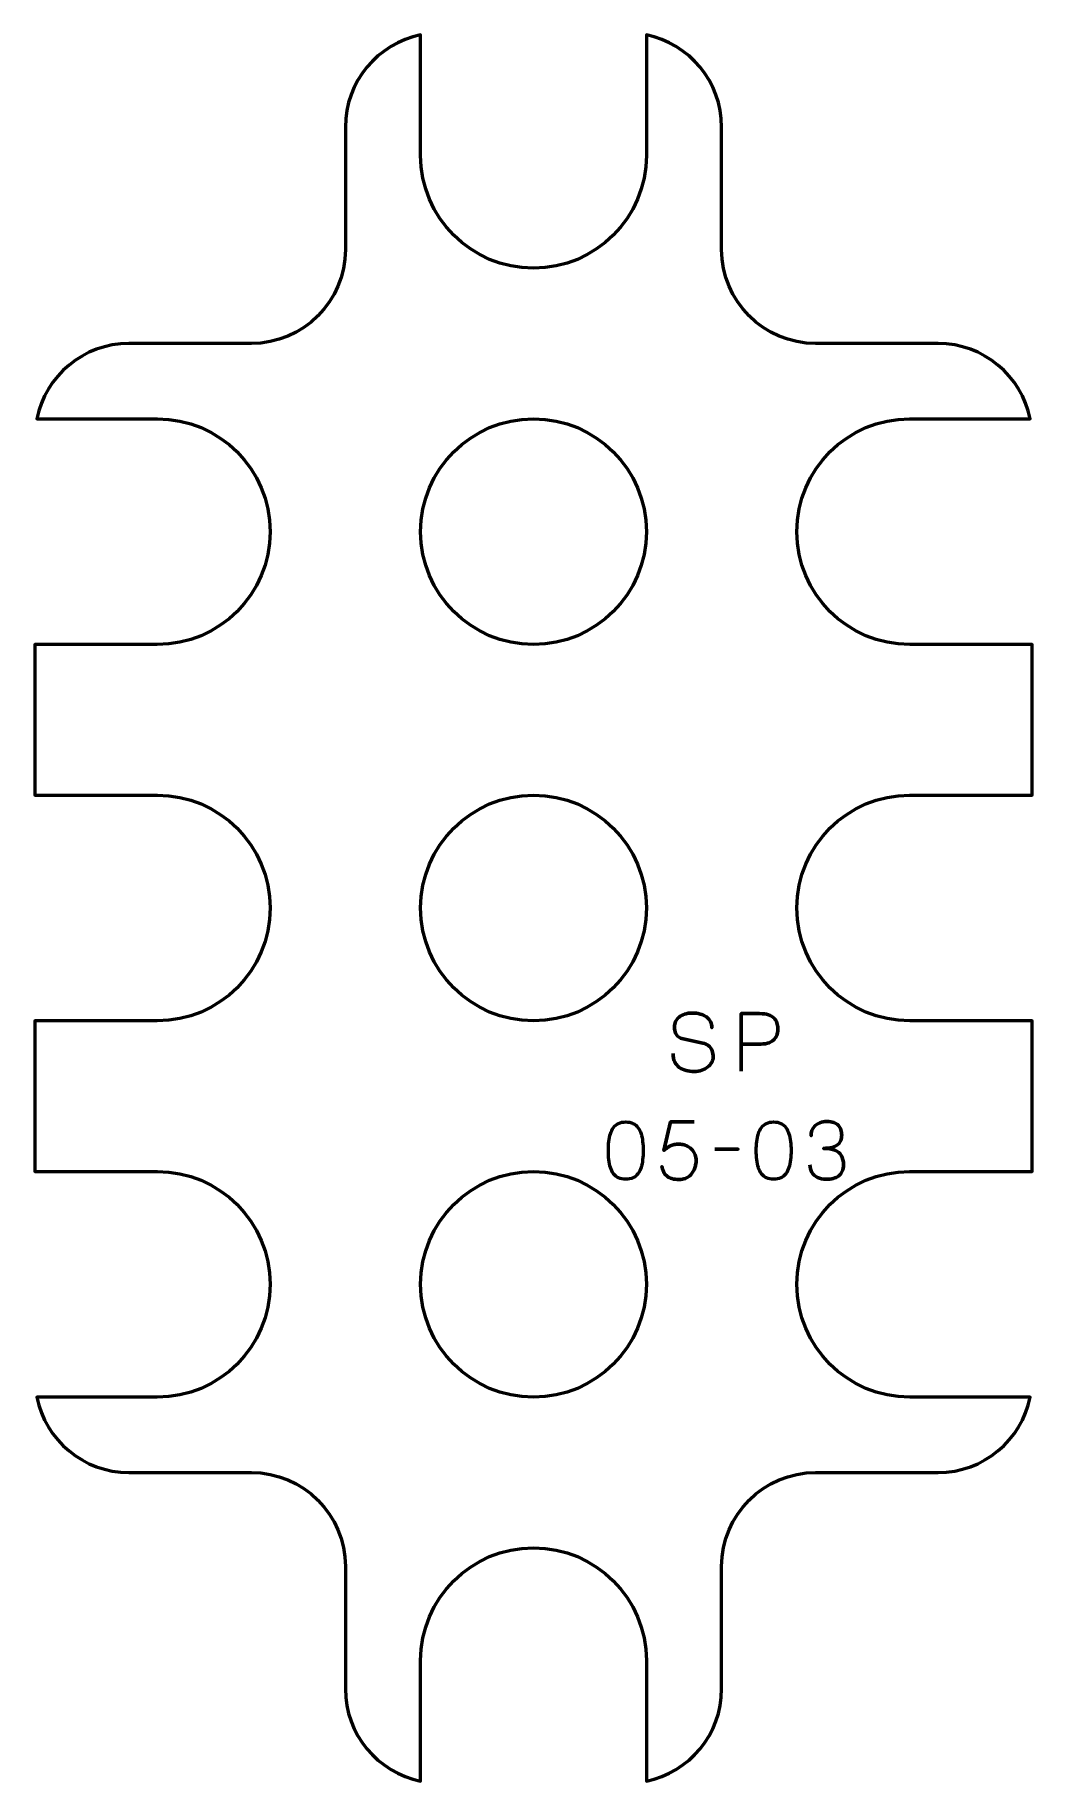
# Model space of a CAD drawing. Header units: centimetres. Extents: x -13.15 to -7.85, y -19.49 to -10.21.
import ezdxf

# ---------------------------------------------------------------- set-up
doc = ezdxf.new("R2010")
doc.units = ezdxf.units.CM
doc.header["$MEASUREMENT"] = 0
doc.layers.add('Layer 1', color=7, linetype='Continuous')

msp = doc.modelspace()

# ---------------------------------------------------------------- linework, layer by layer
at = {"layer": 'Layer 1', "color": 250, "lineweight": 53}
for centre in [(-10.49996, -12.84998), (-10.49996, -14.84998), (-10.49996, -16.84998)]:
    msp.add_ellipse(centre, major_axis=(0, 0.6), ratio=1, dxfattribs=at)
msp.add_open_spline([(-10.49996, -18.24998), (-10.83128, -18.24998), (-11.09996, -18.51866), (-11.09996, -18.84998), (-11.09996, -18.84998), (-11.09996, -18.84998), (-11.09996, -19.48999), (-11.09996, -19.48999), (-11.09996, -19.48999), (-11.32816, -19.44366), (-11.5, -19.24186), (-11.5, -19), (-11.5, -19), (-11.5, -19), (-11.5, -18.35), (-11.5, -18.35), (-11.5, -18.35), (-11.5, -18.07391), (-11.72391, -17.85), (-12, -17.85), (-12, -17.85), (-12, -17.85), (-12.65, -17.85), (-12.65, -17.85), (-12.65, -17.85), (-12.89185, -17.85), (-13.09365, -17.67818), (-13.13999, -17.44998), (-13.13999, -17.44998), (-13.13999, -17.44998), (-12.49996, -17.44997), (-12.49996, -17.44997), (-12.49996, -17.44997), (-12.16864, -17.44998), (-11.89996, -17.1813), (-11.89996, -16.84998), (-11.89996, -16.84998), (-11.89996, -16.51866), (-12.16864, -16.24998), (-12.49996, -16.24998), (-12.49996, -16.24998), (-12.49996, -16.24998), (-13.15, -16.24998), (-13.15, -16.24998), (-13.15, -16.24998), (-13.15, -16.24998), (-13.15, -15.44998), (-13.15, -15.44998), (-13.15, -15.44998), (-13.15, -15.44998), (-12.49996, -15.44997), (-12.49996, -15.44997), (-12.49996, -15.44997), (-12.16864, -15.44998), (-11.89996, -15.1813), (-11.89996, -14.84998), (-11.89996, -14.84998), (-11.89996, -14.51866), (-12.16864, -14.24998), (-12.49996, -14.24998), (-12.49996, -14.24998), (-12.49996, -14.24998), (-13.15, -14.24998), (-13.15, -14.24998), (-13.15, -14.24998), (-13.15, -14.24998), (-13.15, -13.44998), (-13.15, -13.44998), (-13.15, -13.44998), (-13.15, -13.44998), (-12.49996, -13.44997), (-12.49996, -13.44997), (-12.49996, -13.44997), (-12.16864, -13.44998), (-11.89996, -13.1813), (-11.89996, -12.84998), (-11.89996, -12.84998), (-11.89996, -12.51866), (-12.16864, -12.24998), (-12.49996, -12.24998), (-12.49996, -12.24998), (-12.49996, -12.24998), (-13.13998, -12.24998), (-13.13998, -12.24998), (-13.13998, -12.24998), (-13.09363, -12.02181), (-12.89184, -11.85), (-12.65, -11.85), (-12.65, -11.85), (-12.65, -11.85), (-12, -11.85), (-12, -11.85), (-12, -11.85), (-11.72391, -11.85), (-11.5, -11.62609), (-11.5, -11.35), (-11.5, -11.35), (-11.5, -11.35), (-11.5, -10.7), (-11.5, -10.7), (-11.5, -10.7), (-11.5, -10.45814), (-11.32816, -10.25634), (-11.09996, -10.21001), (-11.09996, -10.21001), (-11.09996, -10.21001), (-11.09996, -10.84998), (-11.09996, -10.84998), (-11.09996, -10.84998), (-11.09996, -11.1813), (-10.83128, -11.44998), (-10.49996, -11.44998), (-10.49996, -11.44998), (-10.16864, -11.44998), (-9.89996, -11.1813), (-9.89996, -10.84998), (-9.89996, -10.84998), (-9.89996, -10.84998), (-9.89997, -10.21002), (-9.89997, -10.21002), (-9.89997, -10.21002), (-9.6718, -10.25638), (-9.5, -10.45817), (-9.5, -10.7), (-9.5, -10.7), (-9.5, -10.7), (-9.5, -11.35), (-9.5, -11.35), (-9.5, -11.35), (-9.5, -11.62609), (-9.27609, -11.85), (-9, -11.85), (-9, -11.85), (-9, -11.85), (-8.35, -11.85), (-8.35, -11.85), (-8.35, -11.85), (-8.10816, -11.85), (-7.90637, -12.02181), (-7.86002, -12.24998), (-7.86002, -12.24998), (-7.86002, -12.24998), (-8.49996, -12.24998), (-8.49996, -12.24998), (-8.49996, -12.24998), (-8.83128, -12.24998), (-9.09996, -12.51866), (-9.09996, -12.84998), (-9.09996, -12.84998), (-9.09996, -13.1813), (-8.83128, -13.44998), (-8.49996, -13.44998), (-8.49996, -13.44998), (-8.49996, -13.44998), (-7.85, -13.44997), (-7.85, -13.44997), (-7.85, -13.44997), (-7.85, -13.44997), (-7.85, -14.24998), (-7.85, -14.24998), (-7.85, -14.24998), (-7.85, -14.24998), (-8.49996, -14.24998), (-8.49996, -14.24998), (-8.49996, -14.24998), (-8.83128, -14.24998), (-9.09996, -14.51866), (-9.09996, -14.84998), (-9.09996, -14.84998), (-9.09996, -15.1813), (-8.83128, -15.44998), (-8.49996, -15.44998), (-8.49996, -15.44998), (-8.49996, -15.44998), (-7.85, -15.44997), (-7.85, -15.44997), (-7.85, -15.44997), (-7.85, -15.44997), (-7.85, -16.24998), (-7.85, -16.24998), (-7.85, -16.24998), (-7.85, -16.24998), (-8.49996, -16.24998), (-8.49996, -16.24998), (-8.49996, -16.24998), (-8.83128, -16.24998), (-9.09996, -16.51866), (-9.09996, -16.84998), (-9.09996, -16.84998), (-9.09996, -17.1813), (-8.83128, -17.44998), (-8.49996, -17.44998), (-8.49996, -17.44998), (-8.49996, -17.44998), (-7.86001, -17.44997), (-7.86001, -17.44997), (-7.86001, -17.44997), (-7.90635, -17.67817), (-8.10815, -17.85), (-8.35, -17.85), (-8.35, -17.85), (-8.35, -17.85), (-9, -17.85), (-9, -17.85), (-9, -17.85), (-9.27609, -17.85), (-9.5, -18.07391), (-9.5, -18.35), (-9.5, -18.35), (-9.5, -18.35), (-9.5, -19), (-9.5, -19), (-9.5, -19), (-9.5, -19.24183), (-9.67179, -19.44363), (-9.89996, -19.48998), (-9.89996, -19.48998), (-9.89996, -19.48998), (-9.89997, -18.84998), (-9.89997, -18.84998), (-9.89997, -18.84998), (-9.89996, -18.51866), (-10.16864, -18.24998), (-10.49996, -18.24998)], degree=3, knots=[0, 0, 0, 0, 0.0178571, 0.0178571, 0.0178571, 0.0178571, 0.0357143, 0.0357143, 0.0357143, 0.0357143, 0.0535714, 0.0535714, 0.0535714, 0.0535714, 0.0714286, 0.0714286, 0.0714286, 0.0714286, 0.0892857, 0.0892857, 0.0892857, 0.0892857, 0.1071429, 0.1071429, 0.1071429, 0.1071429, 0.125, 0.125, 0.125, 0.125, 0.1428571, 0.1428571, 0.1428571, 0.1428571, 0.1607143, 0.1607143, 0.1607143, 0.1607143, 0.1785714, 0.1785714, 0.1785714, 0.1785714, 0.1964286, 0.1964286, 0.1964286, 0.1964286, 0.2142857, 0.2142857, 0.2142857, 0.2142857, 0.2321429, 0.2321429, 0.2321429, 0.2321429, 0.25, 0.25, 0.25, 0.25, 0.2678571, 0.2678571, 0.2678571, 0.2678571, 0.2857143, 0.2857143, 0.2857143, 0.2857143, 0.3035714, 0.3035714, 0.3035714, 0.3035714, 0.3214286, 0.3214286, 0.3214286, 0.3214286, 0.3392857, 0.3392857, 0.3392857, 0.3392857, 0.3571429, 0.3571429, 0.3571429, 0.3571429, 0.375, 0.375, 0.375, 0.375, 0.3928571, 0.3928571, 0.3928571, 0.3928571, 0.4107143, 0.4107143, 0.4107143, 0.4107143, 0.4285714, 0.4285714, 0.4285714, 0.4285714, 0.4464286, 0.4464286, 0.4464286, 0.4464286, 0.4642857, 0.4642857, 0.4642857, 0.4642857, 0.4821429, 0.4821429, 0.4821429, 0.4821429, 0.5, 0.5, 0.5, 0.5, 0.5178571, 0.5178571, 0.5178571, 0.5178571, 0.5357143, 0.5357143, 0.5357143, 0.5357143, 0.5535714, 0.5535714, 0.5535714, 0.5535714, 0.5714286, 0.5714286, 0.5714286, 0.5714286, 0.5892857, 0.5892857, 0.5892857, 0.5892857, 0.6071429, 0.6071429, 0.6071429, 0.6071429, 0.625, 0.625, 0.625, 0.625, 0.6428571, 0.6428571, 0.6428571, 0.6428571, 0.6607143, 0.6607143, 0.6607143, 0.6607143, 0.6785714, 0.6785714, 0.6785714, 0.6785714, 0.6964286, 0.6964286, 0.6964286, 0.6964286, 0.7142857, 0.7142857, 0.7142857, 0.7142857, 0.7321429, 0.7321429, 0.7321429, 0.7321429, 0.75, 0.75, 0.75, 0.75, 0.7678571, 0.7678571, 0.7678571, 0.7678571, 0.7857143, 0.7857143, 0.7857143, 0.7857143, 0.8035714, 0.8035714, 0.8035714, 0.8035714, 0.8214286, 0.8214286, 0.8214286, 0.8214286, 0.8392857, 0.8392857, 0.8392857, 0.8392857, 0.8571429, 0.8571429, 0.8571429, 0.8571429, 0.875, 0.875, 0.875, 0.875, 0.8928571, 0.8928571, 0.8928571, 0.8928571, 0.9107143, 0.9107143, 0.9107143, 0.9107143, 0.9285714, 0.9285714, 0.9285714, 0.9285714, 0.9464286, 0.9464286, 0.9464286, 0.9464286, 0.9642857, 0.9642857, 0.9642857, 0.9642857, 0.9821429, 0.9821429, 0.9821429, 0.9821429, 1, 1, 1, 1], dxfattribs=at)
at = {"layer": 'Layer 1', "color": 30, "lineweight": 53}
for points, knots in [([(-9.7584, -15.62409), (-9.75826, -15.64096), (-9.7553, -15.65542), (-9.74937, -15.66749), (-9.74937, -15.66749), (-9.74351, -15.67948), (-9.73533, -15.68929), (-9.72503, -15.69691), (-9.72503, -15.69691), (-9.71466, -15.70446), (-9.70273, -15.71003), (-9.68926, -15.71363), (-9.68926, -15.71363), (-9.67585, -15.71716), (-9.66146, -15.71892), (-9.64622, -15.71892), (-9.64622, -15.71892), (-9.63084, -15.71885), (-9.61701, -15.71659), (-9.60466, -15.71229), (-9.60466, -15.71229), (-9.59238, -15.70798), (-9.58187, -15.7022), (-9.57305, -15.69493), (-9.57305, -15.69493), (-9.5643, -15.68766), (-9.55753, -15.67955), (-9.55273, -15.67052), (-9.55273, -15.67052), (-9.54793, -15.66149), (-9.54539, -15.65225), (-9.54504, -15.64272), (-9.54504, -15.64272), (-9.54462, -15.63023), (-9.54645, -15.6188), (-9.55047, -15.6085), (-9.55047, -15.6085), (-9.5545, -15.5982), (-9.56071, -15.58959), (-9.5691, -15.58254), (-9.5691, -15.58254), (-9.57743, -15.57548), (-9.58794, -15.57054), (-9.6005, -15.56779), (-9.6005, -15.56779), (-9.6005, -15.56779), (-9.70421, -15.54535), (-9.70421, -15.54535), (-9.70421, -15.54535), (-9.71395, -15.54331), (-9.72235, -15.53985), (-9.72926, -15.53505), (-9.72926, -15.53505), (-9.73618, -15.53019), (-9.74154, -15.52348), (-9.74521, -15.51487), (-9.74521, -15.51487), (-9.74888, -15.50634), (-9.75078, -15.49547), (-9.75078, -15.48228), (-9.75078, -15.48228), (-9.75078, -15.47226), (-9.74873, -15.46281), (-9.74457, -15.45392), (-9.74457, -15.45392), (-9.74048, -15.44503), (-9.73441, -15.43719), (-9.72644, -15.43028), (-9.72644, -15.43028), (-9.71847, -15.42344), (-9.70859, -15.41807), (-9.69688, -15.41419), (-9.69688, -15.41419), (-9.68509, -15.41024), (-9.67162, -15.40827), (-9.65638, -15.4082), (-9.65638, -15.4082), (-9.64107, -15.4082), (-9.62703, -15.40996), (-9.61419, -15.41349), (-9.61419, -15.41349), (-9.60142, -15.41702), (-9.59034, -15.4221), (-9.58103, -15.42887), (-9.58103, -15.42887), (-9.57171, -15.43564), (-9.56452, -15.44397), (-9.55958, -15.4537), (-9.55958, -15.4537), (-9.55464, -15.46351), (-9.55231, -15.47473), (-9.55266, -15.48736), (-9.55266, -15.48736), (-9.55231, -15.47473), (-9.55464, -15.46351), (-9.55958, -15.4537), (-9.55958, -15.4537), (-9.56452, -15.44397), (-9.57171, -15.43564), (-9.58103, -15.42887), (-9.58103, -15.42887), (-9.59034, -15.4221), (-9.60142, -15.41702), (-9.61419, -15.41349), (-9.61419, -15.41349), (-9.62703, -15.40996), (-9.64107, -15.4082), (-9.65638, -15.4082), (-9.65638, -15.4082), (-9.67162, -15.40827), (-9.68509, -15.41024), (-9.69688, -15.41419), (-9.69688, -15.41419), (-9.70859, -15.41807), (-9.71847, -15.42344), (-9.72644, -15.43028), (-9.72644, -15.43028), (-9.73441, -15.43719), (-9.74048, -15.44503), (-9.74457, -15.45392), (-9.74457, -15.45392), (-9.74873, -15.46281), (-9.75078, -15.47226), (-9.75078, -15.48228), (-9.75078, -15.48228), (-9.75078, -15.49547), (-9.74895, -15.50634), (-9.74542, -15.5148), (-9.74542, -15.5148), (-9.74182, -15.52334), (-9.73653, -15.52997), (-9.72961, -15.53484), (-9.72961, -15.53484), (-9.7227, -15.53964), (-9.71423, -15.54317), (-9.70421, -15.54535), (-9.70421, -15.54535), (-9.70421, -15.54535), (-9.6005, -15.56779), (-9.6005, -15.56779), (-9.6005, -15.56779), (-9.58766, -15.57054), (-9.57707, -15.57548), (-9.56875, -15.58254), (-9.56875, -15.58254), (-9.56035, -15.58959), (-9.55421, -15.5982), (-9.55026, -15.6085), (-9.55026, -15.6085), (-9.54638, -15.6188), (-9.54462, -15.63023), (-9.54504, -15.64272), (-9.54504, -15.64272), (-9.54539, -15.65225), (-9.54793, -15.66149), (-9.55273, -15.67052), (-9.55273, -15.67052), (-9.55753, -15.67955), (-9.5643, -15.68766), (-9.57305, -15.69493), (-9.57305, -15.69493), (-9.58187, -15.7022), (-9.59238, -15.70798), (-9.60466, -15.71229), (-9.60466, -15.71229), (-9.61701, -15.71659), (-9.63084, -15.71885), (-9.64622, -15.71892), (-9.64622, -15.71892), (-9.66146, -15.71892), (-9.67585, -15.71716), (-9.68926, -15.71363), (-9.68926, -15.71363), (-9.70273, -15.71003), (-9.71466, -15.70446), (-9.72503, -15.69691), (-9.72503, -15.69691), (-9.73533, -15.68929), (-9.74351, -15.67948), (-9.74937, -15.66749), (-9.74937, -15.66749), (-9.7553, -15.65542), (-9.75826, -15.64096), (-9.7584, -15.62409)], [0, 0, 0, 0, 0.0217391, 0.0217391, 0.0217391, 0.0217391, 0.0434783, 0.0434783, 0.0434783, 0.0434783, 0.0652174, 0.0652174, 0.0652174, 0.0652174, 0.0869565, 0.0869565, 0.0869565, 0.0869565, 0.1086957, 0.1086957, 0.1086957, 0.1086957, 0.1304348, 0.1304348, 0.1304348, 0.1304348, 0.1521739, 0.1521739, 0.1521739, 0.1521739, 0.173913, 0.173913, 0.173913, 0.173913, 0.1956522, 0.1956522, 0.1956522, 0.1956522, 0.2173913, 0.2173913, 0.2173913, 0.2173913, 0.2391304, 0.2391304, 0.2391304, 0.2391304, 0.2608696, 0.2608696, 0.2608696, 0.2608696, 0.2826087, 0.2826087, 0.2826087, 0.2826087, 0.3043478, 0.3043478, 0.3043478, 0.3043478, 0.326087, 0.326087, 0.326087, 0.326087, 0.3478261, 0.3478261, 0.3478261, 0.3478261, 0.3695652, 0.3695652, 0.3695652, 0.3695652, 0.3913043, 0.3913043, 0.3913043, 0.3913043, 0.4130435, 0.4130435, 0.4130435, 0.4130435, 0.4347826, 0.4347826, 0.4347826, 0.4347826, 0.4565217, 0.4565217, 0.4565217, 0.4565217, 0.4782609, 0.4782609, 0.4782609, 0.4782609, 0.5, 0.5, 0.5, 0.5, 0.5217391, 0.5217391, 0.5217391, 0.5217391, 0.5434783, 0.5434783, 0.5434783, 0.5434783, 0.5652174, 0.5652174, 0.5652174, 0.5652174, 0.5869565, 0.5869565, 0.5869565, 0.5869565, 0.6086957, 0.6086957, 0.6086957, 0.6086957, 0.6304348, 0.6304348, 0.6304348, 0.6304348, 0.6521739, 0.6521739, 0.6521739, 0.6521739, 0.673913, 0.673913, 0.673913, 0.673913, 0.6956522, 0.6956522, 0.6956522, 0.6956522, 0.7173913, 0.7173913, 0.7173913, 0.7173913, 0.7391304, 0.7391304, 0.7391304, 0.7391304, 0.7608696, 0.7608696, 0.7608696, 0.7608696, 0.7826087, 0.7826087, 0.7826087, 0.7826087, 0.8043478, 0.8043478, 0.8043478, 0.8043478, 0.826087, 0.826087, 0.826087, 0.826087, 0.8478261, 0.8478261, 0.8478261, 0.8478261, 0.8695652, 0.8695652, 0.8695652, 0.8695652, 0.8913043, 0.8913043, 0.8913043, 0.8913043, 0.9130435, 0.9130435, 0.9130435, 0.9130435, 0.9347826, 0.9347826, 0.9347826, 0.9347826, 0.9565217, 0.9565217, 0.9565217, 0.9565217, 0.9782609, 0.9782609, 0.9782609, 0.9782609, 1, 1, 1, 1]), ([(-9.39645, -15.71638), (-9.39645, -15.71638), (-9.39645, -15.41116), (-9.39645, -15.41116), (-9.39645, -15.41116), (-9.39645, -15.41116), (-9.29908, -15.41116), (-9.29908, -15.41116), (-9.29908, -15.41116), (-9.27961, -15.41123), (-9.2636, -15.41342), (-9.25097, -15.41765), (-9.25097, -15.41765), (-9.23841, -15.42181), (-9.22853, -15.4276), (-9.2214, -15.43494), (-9.2214, -15.43494), (-9.21428, -15.4422), (-9.2092, -15.45053), (-9.20609, -15.45991), (-9.20609, -15.45991), (-9.20306, -15.4693), (-9.2013, -15.4791), (-9.20087, -15.48948), (-9.20087, -15.48948), (-9.20038, -15.49985), (-9.20158, -15.51001), (-9.2044, -15.51988), (-9.2044, -15.51988), (-9.20729, -15.52976), (-9.21216, -15.53872), (-9.21915, -15.54677), (-9.21915, -15.54677), (-9.22606, -15.55481), (-9.23544, -15.56123), (-9.24723, -15.56596), (-9.24723, -15.56596), (-9.25901, -15.57075), (-9.27361, -15.57315), (-9.29104, -15.57329), (-9.29104, -15.57329), (-9.29104, -15.57329), (-9.39645, -15.57329), (-9.39645, -15.57329), (-9.39645, -15.57329), (-9.39645, -15.57329), (-9.29104, -15.57329), (-9.29104, -15.57329), (-9.29104, -15.57329), (-9.27397, -15.57315), (-9.2595, -15.57075), (-9.24779, -15.56596), (-9.24779, -15.56596), (-9.23601, -15.56123), (-9.22662, -15.55481), (-9.21957, -15.54677), (-9.21957, -15.54677), (-9.21258, -15.53872), (-9.20757, -15.52976), (-9.20461, -15.51988), (-9.20461, -15.51988), (-9.20165, -15.51001), (-9.20038, -15.49985), (-9.20087, -15.48948), (-9.20087, -15.48948), (-9.2013, -15.4791), (-9.20306, -15.4693), (-9.20623, -15.45991), (-9.20623, -15.45991), (-9.20934, -15.45053), (-9.21456, -15.4422), (-9.22169, -15.43494), (-9.22169, -15.43494), (-9.22888, -15.4276), (-9.23876, -15.42181), (-9.25132, -15.41765), (-9.25132, -15.41765), (-9.26395, -15.41342), (-9.27982, -15.41123), (-9.29908, -15.41116), (-9.29908, -15.41116), (-9.29908, -15.41116), (-9.39645, -15.41116), (-9.39645, -15.41116), (-9.39645, -15.41116), (-9.39645, -15.41116), (-9.39645, -15.71638), (-9.39645, -15.71638)], [0, 0, 0, 0, 0.0454545, 0.0454545, 0.0454545, 0.0454545, 0.0909091, 0.0909091, 0.0909091, 0.0909091, 0.1363636, 0.1363636, 0.1363636, 0.1363636, 0.1818182, 0.1818182, 0.1818182, 0.1818182, 0.2272727, 0.2272727, 0.2272727, 0.2272727, 0.2727273, 0.2727273, 0.2727273, 0.2727273, 0.3181818, 0.3181818, 0.3181818, 0.3181818, 0.3636364, 0.3636364, 0.3636364, 0.3636364, 0.4090909, 0.4090909, 0.4090909, 0.4090909, 0.4545455, 0.4545455, 0.4545455, 0.4545455, 0.5, 0.5, 0.5, 0.5, 0.5454545, 0.5454545, 0.5454545, 0.5454545, 0.5909091, 0.5909091, 0.5909091, 0.5909091, 0.6363636, 0.6363636, 0.6363636, 0.6363636, 0.6818182, 0.6818182, 0.6818182, 0.6818182, 0.7272727, 0.7272727, 0.7272727, 0.7272727, 0.7727273, 0.7727273, 0.7727273, 0.7727273, 0.8181818, 0.8181818, 0.8181818, 0.8181818, 0.8636364, 0.8636364, 0.8636364, 0.8636364, 0.9090909, 0.9090909, 0.9090909, 0.9090909, 0.9545455, 0.9545455, 0.9545455, 0.9545455, 1, 1, 1, 1]), ([(-10.00964, -16.29169), (-9.99483, -16.29162), (-9.98206, -16.28901), (-9.9714, -16.28393), (-9.9714, -16.28393), (-9.96082, -16.27885), (-9.952, -16.27158), (-9.94495, -16.26234), (-9.94495, -16.26234), (-9.93796, -16.25303), (-9.93246, -16.24202), (-9.92837, -16.22932), (-9.92837, -16.22932), (-9.92434, -16.21662), (-9.92145, -16.20272), (-9.91983, -16.18748), (-9.91983, -16.18748), (-9.91813, -16.17224), (-9.91729, -16.15622), (-9.91736, -16.13929), (-9.91736, -16.13929), (-9.91729, -16.12243), (-9.91813, -16.10641), (-9.91983, -16.09124), (-9.91983, -16.09124), (-9.92145, -16.07607), (-9.92434, -16.0621), (-9.92837, -16.0494), (-9.92837, -16.0494), (-9.93246, -16.03677), (-9.93796, -16.02577), (-9.94495, -16.01638), (-9.94495, -16.01638), (-9.952, -16.00707), (-9.96082, -15.9998), (-9.9714, -15.99472), (-9.9714, -15.99472), (-9.98206, -15.98957), (-9.99483, -15.98696), (-10.00964, -15.98689), (-10.00964, -15.98689), (-10.02446, -15.98696), (-10.03723, -15.98957), (-10.04789, -15.99472), (-10.04789, -15.99472), (-10.05847, -15.9998), (-10.06729, -16.00707), (-10.07434, -16.01638), (-10.07434, -16.01638), (-10.08133, -16.02577), (-10.08683, -16.03677), (-10.09092, -16.0494), (-10.09092, -16.0494), (-10.09495, -16.0621), (-10.09784, -16.07607), (-10.09946, -16.09124), (-10.09946, -16.09124), (-10.10115, -16.10641), (-10.102, -16.12243), (-10.10193, -16.13929), (-10.10193, -16.13929), (-10.102, -16.15622), (-10.10115, -16.17224), (-10.09946, -16.18748), (-10.09946, -16.18748), (-10.09784, -16.20272), (-10.09495, -16.21662), (-10.09092, -16.22932), (-10.09092, -16.22932), (-10.08683, -16.24202), (-10.08133, -16.25303), (-10.07434, -16.26234), (-10.07434, -16.26234), (-10.06729, -16.27158), (-10.05847, -16.27885), (-10.04789, -16.28393), (-10.04789, -16.28393), (-10.03723, -16.28901), (-10.02446, -16.29162), (-10.00964, -16.29169)], [0, 0, 0, 0, 0.05, 0.05, 0.05, 0.05, 0.1, 0.1, 0.1, 0.1, 0.15, 0.15, 0.15, 0.15, 0.2, 0.2, 0.2, 0.2, 0.25, 0.25, 0.25, 0.25, 0.3, 0.3, 0.3, 0.3, 0.35, 0.35, 0.35, 0.35, 0.4, 0.4, 0.4, 0.4, 0.45, 0.45, 0.45, 0.45, 0.5, 0.5, 0.5, 0.5, 0.55, 0.55, 0.55, 0.55, 0.6, 0.6, 0.6, 0.6, 0.65, 0.65, 0.65, 0.65, 0.7, 0.7, 0.7, 0.7, 0.75, 0.75, 0.75, 0.75, 0.8, 0.8, 0.8, 0.8, 0.85, 0.85, 0.85, 0.85, 0.9, 0.9, 0.9, 0.9, 0.95, 0.95, 0.95, 0.95, 1, 1, 1, 1]), ([(-10.00964, -16.29169), (-9.99483, -16.29162), (-9.98206, -16.28901), (-9.9714, -16.28393), (-9.9714, -16.28393), (-9.96082, -16.27885), (-9.952, -16.27158), (-9.94495, -16.26234), (-9.94495, -16.26234), (-9.93796, -16.25303), (-9.93246, -16.24202), (-9.92837, -16.22932), (-9.92837, -16.22932), (-9.92434, -16.21662), (-9.92145, -16.20272), (-9.91983, -16.18748), (-9.91983, -16.18748), (-9.91813, -16.17224), (-9.91729, -16.15622), (-9.91736, -16.13929), (-9.91736, -16.13929), (-9.91729, -16.12243), (-9.91813, -16.10641), (-9.91983, -16.09124), (-9.91983, -16.09124), (-9.92145, -16.07607), (-9.92434, -16.0621), (-9.92837, -16.0494), (-9.92837, -16.0494), (-9.93246, -16.03677), (-9.93796, -16.02577), (-9.94495, -16.01638), (-9.94495, -16.01638), (-9.952, -16.00707), (-9.96082, -15.9998), (-9.9714, -15.99472), (-9.9714, -15.99472), (-9.98206, -15.98957), (-9.99483, -15.98696), (-10.00964, -15.98689), (-10.00964, -15.98689), (-10.02446, -15.98696), (-10.03723, -15.98957), (-10.04789, -15.99472), (-10.04789, -15.99472), (-10.05847, -15.9998), (-10.06729, -16.00707), (-10.07434, -16.01638), (-10.07434, -16.01638), (-10.08133, -16.02577), (-10.08683, -16.03677), (-10.09092, -16.0494), (-10.09092, -16.0494), (-10.09495, -16.0621), (-10.09784, -16.07607), (-10.09946, -16.09124), (-10.09946, -16.09124), (-10.10115, -16.10641), (-10.102, -16.12243), (-10.10193, -16.13929), (-10.10193, -16.13929), (-10.102, -16.15622), (-10.10115, -16.17224), (-10.09946, -16.18748), (-10.09946, -16.18748), (-10.09784, -16.20272), (-10.09495, -16.21662), (-10.09092, -16.22932), (-10.09092, -16.22932), (-10.08683, -16.24202), (-10.08133, -16.25303), (-10.07434, -16.26234), (-10.07434, -16.26234), (-10.06729, -16.27158), (-10.05847, -16.27885), (-10.04789, -16.28393), (-10.04789, -16.28393), (-10.03723, -16.28901), (-10.02446, -16.29162), (-10.00964, -16.29169)], [0, 0, 0, 0, 0.05, 0.05, 0.05, 0.05, 0.1, 0.1, 0.1, 0.1, 0.15, 0.15, 0.15, 0.15, 0.2, 0.2, 0.2, 0.2, 0.25, 0.25, 0.25, 0.25, 0.3, 0.3, 0.3, 0.3, 0.35, 0.35, 0.35, 0.35, 0.4, 0.4, 0.4, 0.4, 0.45, 0.45, 0.45, 0.45, 0.5, 0.5, 0.5, 0.5, 0.55, 0.55, 0.55, 0.55, 0.6, 0.6, 0.6, 0.6, 0.65, 0.65, 0.65, 0.65, 0.7, 0.7, 0.7, 0.7, 0.75, 0.75, 0.75, 0.75, 0.8, 0.8, 0.8, 0.8, 0.85, 0.85, 0.85, 0.85, 0.9, 0.9, 0.9, 0.9, 0.95, 0.95, 0.95, 0.95, 1, 1, 1, 1]), ([(-9.64558, -15.98647), (-9.64558, -15.98647), (-9.77258, -15.98647), (-9.77258, -15.98647), (-9.77258, -15.98647), (-9.77258, -15.98647), (-9.80645, -16.13802), (-9.80645, -16.13802), (-9.80645, -16.13802), (-9.80052, -16.13294), (-9.79488, -16.12836), (-9.78944, -16.12433), (-9.78944, -16.12433), (-9.78408, -16.12031), (-9.77844, -16.11693), (-9.77244, -16.1141), (-9.77244, -16.1141), (-9.76651, -16.11128), (-9.75974, -16.10916), (-9.75212, -16.10768), (-9.75212, -16.10768), (-9.74457, -16.1062), (-9.73554, -16.10542), (-9.72517, -16.10542), (-9.72517, -16.10542), (-9.7167, -16.10542), (-9.70823, -16.10655), (-9.69977, -16.10888), (-9.69977, -16.10888), (-9.6913, -16.11114), (-9.68326, -16.1146), (-9.67564, -16.11918), (-9.67564, -16.11918), (-9.66795, -16.12384), (-9.66117, -16.12963), (-9.65525, -16.13661), (-9.65525, -16.13661), (-9.64925, -16.1436), (-9.64452, -16.15178), (-9.64114, -16.16116), (-9.64114, -16.16116), (-9.63768, -16.17055), (-9.63592, -16.1812), (-9.63585, -16.19305), (-9.63585, -16.19305), (-9.63577, -16.19743), (-9.63627, -16.20293), (-9.63726, -16.20942), (-9.63726, -16.20942), (-9.63817, -16.21591), (-9.63987, -16.22297), (-9.64227, -16.23045), (-9.64227, -16.23045), (-9.64466, -16.23793), (-9.64805, -16.24534), (-9.65235, -16.25267), (-9.65235, -16.25267), (-9.65666, -16.26001), (-9.66216, -16.26671), (-9.66879, -16.27278), (-9.66879, -16.27278), (-9.67543, -16.27885), (-9.68347, -16.28372), (-9.69285, -16.28739), (-9.69285, -16.28739), (-9.70231, -16.29098), (-9.71339, -16.29289), (-9.72601, -16.29296), (-9.72601, -16.29296), (-9.74111, -16.29289), (-9.75381, -16.29127), (-9.76411, -16.28823), (-9.76411, -16.28823), (-9.77442, -16.28513), (-9.78281, -16.28111), (-9.7893, -16.27603), (-9.7893, -16.27603), (-9.79586, -16.27095), (-9.80094, -16.26537), (-9.80461, -16.25931), (-9.80461, -16.25931), (-9.80828, -16.25324), (-9.81103, -16.24717), (-9.81287, -16.2411), (-9.81287, -16.2411), (-9.8147, -16.23503), (-9.81611, -16.22946), (-9.81703, -16.22438), (-9.81703, -16.22438), (-9.81611, -16.22946), (-9.8147, -16.23503), (-9.81287, -16.2411), (-9.81287, -16.2411), (-9.81103, -16.24717), (-9.80828, -16.25324), (-9.80461, -16.25931), (-9.80461, -16.25931), (-9.80094, -16.26537), (-9.79586, -16.27095), (-9.7893, -16.27603), (-9.7893, -16.27603), (-9.78281, -16.28111), (-9.77442, -16.28513), (-9.76411, -16.28823), (-9.76411, -16.28823), (-9.75381, -16.29127), (-9.74111, -16.29289), (-9.72601, -16.29296), (-9.72601, -16.29296), (-9.71339, -16.29289), (-9.70231, -16.29098), (-9.69285, -16.28739), (-9.69285, -16.28739), (-9.68347, -16.28372), (-9.67543, -16.27885), (-9.66879, -16.27278), (-9.66879, -16.27278), (-9.66216, -16.26671), (-9.65666, -16.26001), (-9.65235, -16.25267), (-9.65235, -16.25267), (-9.64805, -16.24534), (-9.64466, -16.23793), (-9.64227, -16.23045), (-9.64227, -16.23045), (-9.63987, -16.22297), (-9.63817, -16.21591), (-9.63726, -16.20942), (-9.63726, -16.20942), (-9.63627, -16.20293), (-9.63577, -16.19743), (-9.63585, -16.19305), (-9.63585, -16.19305), (-9.63592, -16.1812), (-9.63768, -16.17055), (-9.64114, -16.16116), (-9.64114, -16.16116), (-9.64452, -16.15178), (-9.64925, -16.1436), (-9.65525, -16.13661), (-9.65525, -16.13661), (-9.66117, -16.12963), (-9.66795, -16.12384), (-9.67564, -16.11918), (-9.67564, -16.11918), (-9.68326, -16.1146), (-9.6913, -16.11114), (-9.69977, -16.10888), (-9.69977, -16.10888), (-9.70823, -16.10655), (-9.7167, -16.10542), (-9.72517, -16.10542), (-9.72517, -16.10542), (-9.73554, -16.10542), (-9.74457, -16.1062), (-9.75212, -16.10768), (-9.75212, -16.10768), (-9.75974, -16.10916), (-9.76651, -16.11128), (-9.77244, -16.1141), (-9.77244, -16.1141), (-9.77844, -16.11693), (-9.78408, -16.12031), (-9.78944, -16.12433), (-9.78944, -16.12433), (-9.79488, -16.12836), (-9.80052, -16.13294), (-9.80645, -16.13802), (-9.80645, -16.13802), (-9.80645, -16.13802), (-9.77258, -15.98647), (-9.77258, -15.98647), (-9.77258, -15.98647), (-9.77258, -15.98647), (-9.64558, -15.98647), (-9.64558, -15.98647)], [0, 0, 0, 0, 0.0227273, 0.0227273, 0.0227273, 0.0227273, 0.0454545, 0.0454545, 0.0454545, 0.0454545, 0.0681818, 0.0681818, 0.0681818, 0.0681818, 0.0909091, 0.0909091, 0.0909091, 0.0909091, 0.1136364, 0.1136364, 0.1136364, 0.1136364, 0.1363636, 0.1363636, 0.1363636, 0.1363636, 0.1590909, 0.1590909, 0.1590909, 0.1590909, 0.1818182, 0.1818182, 0.1818182, 0.1818182, 0.2045455, 0.2045455, 0.2045455, 0.2045455, 0.2272727, 0.2272727, 0.2272727, 0.2272727, 0.25, 0.25, 0.25, 0.25, 0.2727273, 0.2727273, 0.2727273, 0.2727273, 0.2954545, 0.2954545, 0.2954545, 0.2954545, 0.3181818, 0.3181818, 0.3181818, 0.3181818, 0.3409091, 0.3409091, 0.3409091, 0.3409091, 0.3636364, 0.3636364, 0.3636364, 0.3636364, 0.3863636, 0.3863636, 0.3863636, 0.3863636, 0.4090909, 0.4090909, 0.4090909, 0.4090909, 0.4318182, 0.4318182, 0.4318182, 0.4318182, 0.4545455, 0.4545455, 0.4545455, 0.4545455, 0.4772727, 0.4772727, 0.4772727, 0.4772727, 0.5, 0.5, 0.5, 0.5, 0.5227273, 0.5227273, 0.5227273, 0.5227273, 0.5454545, 0.5454545, 0.5454545, 0.5454545, 0.5681818, 0.5681818, 0.5681818, 0.5681818, 0.5909091, 0.5909091, 0.5909091, 0.5909091, 0.6136364, 0.6136364, 0.6136364, 0.6136364, 0.6363636, 0.6363636, 0.6363636, 0.6363636, 0.6590909, 0.6590909, 0.6590909, 0.6590909, 0.6818182, 0.6818182, 0.6818182, 0.6818182, 0.7045455, 0.7045455, 0.7045455, 0.7045455, 0.7272727, 0.7272727, 0.7272727, 0.7272727, 0.75, 0.75, 0.75, 0.75, 0.7727273, 0.7727273, 0.7727273, 0.7727273, 0.7954545, 0.7954545, 0.7954545, 0.7954545, 0.8181818, 0.8181818, 0.8181818, 0.8181818, 0.8409091, 0.8409091, 0.8409091, 0.8409091, 0.8636364, 0.8636364, 0.8636364, 0.8636364, 0.8863636, 0.8863636, 0.8863636, 0.8863636, 0.9090909, 0.9090909, 0.9090909, 0.9090909, 0.9318182, 0.9318182, 0.9318182, 0.9318182, 0.9545455, 0.9545455, 0.9545455, 0.9545455, 0.9772727, 0.9772727, 0.9772727, 0.9772727, 1, 1, 1, 1]), ([(-9.22352, -16.29169), (-9.20871, -16.29162), (-9.19594, -16.28901), (-9.18528, -16.28393), (-9.18528, -16.28393), (-9.1747, -16.27885), (-9.16588, -16.27158), (-9.15883, -16.26234), (-9.15883, -16.26234), (-9.15184, -16.25303), (-9.14634, -16.24202), (-9.14225, -16.22932), (-9.14225, -16.22932), (-9.13822, -16.21662), (-9.13533, -16.20272), (-9.13371, -16.18748), (-9.13371, -16.18748), (-9.13201, -16.17224), (-9.13117, -16.15622), (-9.13124, -16.13929), (-9.13124, -16.13929), (-9.13117, -16.12243), (-9.13201, -16.10641), (-9.13371, -16.09124), (-9.13371, -16.09124), (-9.13533, -16.07607), (-9.13822, -16.0621), (-9.14225, -16.0494), (-9.14225, -16.0494), (-9.14634, -16.03677), (-9.15184, -16.02577), (-9.15883, -16.01638), (-9.15883, -16.01638), (-9.16588, -16.00707), (-9.1747, -15.9998), (-9.18528, -15.99472), (-9.18528, -15.99472), (-9.19594, -15.98957), (-9.20871, -15.98696), (-9.22352, -15.98689), (-9.22352, -15.98689), (-9.23834, -15.98696), (-9.25111, -15.98957), (-9.26177, -15.99472), (-9.26177, -15.99472), (-9.27235, -15.9998), (-9.28117, -16.00707), (-9.28822, -16.01638), (-9.28822, -16.01638), (-9.29521, -16.02577), (-9.30071, -16.03677), (-9.3048, -16.0494), (-9.3048, -16.0494), (-9.30883, -16.0621), (-9.31172, -16.07607), (-9.31334, -16.09124), (-9.31334, -16.09124), (-9.31503, -16.10641), (-9.31588, -16.12243), (-9.31581, -16.13929), (-9.31581, -16.13929), (-9.31588, -16.15622), (-9.31503, -16.17224), (-9.31334, -16.18748), (-9.31334, -16.18748), (-9.31172, -16.20272), (-9.30883, -16.21662), (-9.3048, -16.22932), (-9.3048, -16.22932), (-9.30071, -16.24202), (-9.29521, -16.25303), (-9.28822, -16.26234), (-9.28822, -16.26234), (-9.28117, -16.27158), (-9.27235, -16.27885), (-9.26177, -16.28393), (-9.26177, -16.28393), (-9.25111, -16.28901), (-9.23834, -16.29162), (-9.22352, -16.29169)], [0, 0, 0, 0, 0.05, 0.05, 0.05, 0.05, 0.1, 0.1, 0.1, 0.1, 0.15, 0.15, 0.15, 0.15, 0.2, 0.2, 0.2, 0.2, 0.25, 0.25, 0.25, 0.25, 0.3, 0.3, 0.3, 0.3, 0.35, 0.35, 0.35, 0.35, 0.4, 0.4, 0.4, 0.4, 0.45, 0.45, 0.45, 0.45, 0.5, 0.5, 0.5, 0.5, 0.55, 0.55, 0.55, 0.55, 0.6, 0.6, 0.6, 0.6, 0.65, 0.65, 0.65, 0.65, 0.7, 0.7, 0.7, 0.7, 0.75, 0.75, 0.75, 0.75, 0.8, 0.8, 0.8, 0.8, 0.85, 0.85, 0.85, 0.85, 0.9, 0.9, 0.9, 0.9, 0.95, 0.95, 0.95, 0.95, 1, 1, 1, 1]), ([(-9.22352, -16.29169), (-9.20871, -16.29162), (-9.19594, -16.28901), (-9.18528, -16.28393), (-9.18528, -16.28393), (-9.1747, -16.27885), (-9.16588, -16.27158), (-9.15883, -16.26234), (-9.15883, -16.26234), (-9.15184, -16.25303), (-9.14634, -16.24202), (-9.14225, -16.22932), (-9.14225, -16.22932), (-9.13822, -16.21662), (-9.13533, -16.20272), (-9.13371, -16.18748), (-9.13371, -16.18748), (-9.13201, -16.17224), (-9.13117, -16.15622), (-9.13124, -16.13929), (-9.13124, -16.13929), (-9.13117, -16.12243), (-9.13201, -16.10641), (-9.13371, -16.09124), (-9.13371, -16.09124), (-9.13533, -16.07607), (-9.13822, -16.0621), (-9.14225, -16.0494), (-9.14225, -16.0494), (-9.14634, -16.03677), (-9.15184, -16.02577), (-9.15883, -16.01638), (-9.15883, -16.01638), (-9.16588, -16.00707), (-9.1747, -15.9998), (-9.18528, -15.99472), (-9.18528, -15.99472), (-9.19594, -15.98957), (-9.20871, -15.98696), (-9.22352, -15.98689), (-9.22352, -15.98689), (-9.23834, -15.98696), (-9.25111, -15.98957), (-9.26177, -15.99472), (-9.26177, -15.99472), (-9.27235, -15.9998), (-9.28117, -16.00707), (-9.28822, -16.01638), (-9.28822, -16.01638), (-9.29521, -16.02577), (-9.30071, -16.03677), (-9.3048, -16.0494), (-9.3048, -16.0494), (-9.30883, -16.0621), (-9.31172, -16.07607), (-9.31334, -16.09124), (-9.31334, -16.09124), (-9.31503, -16.10641), (-9.31588, -16.12243), (-9.31581, -16.13929), (-9.31581, -16.13929), (-9.31588, -16.15622), (-9.31503, -16.17224), (-9.31334, -16.18748), (-9.31334, -16.18748), (-9.31172, -16.20272), (-9.30883, -16.21662), (-9.3048, -16.22932), (-9.3048, -16.22932), (-9.30071, -16.24202), (-9.29521, -16.25303), (-9.28822, -16.26234), (-9.28822, -16.26234), (-9.28117, -16.27158), (-9.27235, -16.27885), (-9.26177, -16.28393), (-9.26177, -16.28393), (-9.25111, -16.28901), (-9.23834, -16.29162), (-9.22352, -16.29169)], [0, 0, 0, 0, 0.05, 0.05, 0.05, 0.05, 0.1, 0.1, 0.1, 0.1, 0.15, 0.15, 0.15, 0.15, 0.2, 0.2, 0.2, 0.2, 0.25, 0.25, 0.25, 0.25, 0.3, 0.3, 0.3, 0.3, 0.35, 0.35, 0.35, 0.35, 0.4, 0.4, 0.4, 0.4, 0.45, 0.45, 0.45, 0.45, 0.5, 0.5, 0.5, 0.5, 0.55, 0.55, 0.55, 0.55, 0.6, 0.6, 0.6, 0.6, 0.65, 0.65, 0.65, 0.65, 0.7, 0.7, 0.7, 0.7, 0.75, 0.75, 0.75, 0.75, 0.8, 0.8, 0.8, 0.8, 0.85, 0.85, 0.85, 0.85, 0.9, 0.9, 0.9, 0.9, 0.95, 0.95, 0.95, 0.95, 1, 1, 1, 1]), ([(-9.03091, -16.21507), (-9.03084, -16.23031), (-9.02731, -16.24357), (-9.02033, -16.25507), (-9.02033, -16.25507), (-9.01334, -16.2665), (-9.00339, -16.27546), (-8.99041, -16.28188), (-8.99041, -16.28188), (-8.97743, -16.2883), (-8.96184, -16.29155), (-8.9437, -16.29169), (-8.9437, -16.29169), (-8.93009, -16.29169), (-8.91774, -16.29028), (-8.90652, -16.28732), (-8.90652, -16.28732), (-8.89537, -16.28435), (-8.88578, -16.27977), (-8.87766, -16.27349), (-8.87766, -16.27349), (-8.86955, -16.26721), (-8.86334, -16.25909), (-8.8589, -16.24922), (-8.8589, -16.24922), (-8.85452, -16.23927), (-8.85234, -16.22734), (-8.85227, -16.21337), (-8.85227, -16.21337), (-8.85219, -16.19475), (-8.856, -16.17901), (-8.86355, -16.16624), (-8.86355, -16.16624), (-8.8711, -16.15347), (-8.88282, -16.14388), (-8.89855, -16.13732), (-8.89855, -16.13732), (-8.91428, -16.13075), (-8.93446, -16.12744), (-8.95894, -16.12744), (-8.95894, -16.12744), (-8.94067, -16.12751), (-8.92536, -16.12582), (-8.91287, -16.12236), (-8.91287, -16.12236), (-8.90045, -16.1189), (-8.89051, -16.11403), (-8.88303, -16.10768), (-8.88303, -16.10768), (-8.87555, -16.1014), (-8.87012, -16.09392), (-8.86687, -16.08532), (-8.86687, -16.08532), (-8.86355, -16.07678), (-8.86193, -16.0674), (-8.862, -16.05717), (-8.862, -16.05717), (-8.86193, -16.04693), (-8.86334, -16.03748), (-8.86616, -16.02873), (-8.86616, -16.02873), (-8.86892, -16.01998), (-8.87343, -16.01229), (-8.87957, -16.00573), (-8.87957, -16.00573), (-8.88571, -15.99917), (-8.89382, -15.99402), (-8.90377, -15.99035), (-8.90377, -15.99035), (-8.91379, -15.98668), (-8.926, -15.98485), (-8.94032, -15.98478), (-8.94032, -15.98478), (-8.95457, -15.98485), (-8.96706, -15.98696), (-8.97764, -15.99106), (-8.97764, -15.99106), (-8.9883, -15.99515), (-8.99704, -16.00072), (-9.0041, -16.00785), (-9.0041, -16.00785), (-9.01108, -16.01497), (-9.01631, -16.02309), (-9.01976, -16.03226), (-9.01976, -16.03226), (-9.02329, -16.04143), (-9.02498, -16.05117), (-9.02498, -16.0614), (-9.02498, -16.0614), (-9.02498, -16.05117), (-9.02329, -16.04143), (-9.01976, -16.03226), (-9.01976, -16.03226), (-9.01631, -16.02309), (-9.01108, -16.01497), (-9.0041, -16.00785), (-9.0041, -16.00785), (-8.99704, -16.00072), (-8.9883, -15.99515), (-8.97764, -15.99106), (-8.97764, -15.99106), (-8.96706, -15.98696), (-8.95457, -15.98485), (-8.94032, -15.98478), (-8.94032, -15.98478), (-8.926, -15.98485), (-8.91379, -15.98668), (-8.90377, -15.99035), (-8.90377, -15.99035), (-8.89382, -15.99402), (-8.88571, -15.99917), (-8.87957, -16.00573), (-8.87957, -16.00573), (-8.87343, -16.01229), (-8.86892, -16.01998), (-8.86616, -16.02873), (-8.86616, -16.02873), (-8.86334, -16.03748), (-8.86193, -16.04693), (-8.862, -16.05717), (-8.862, -16.05717), (-8.86193, -16.0674), (-8.86355, -16.07678), (-8.86687, -16.08532), (-8.86687, -16.08532), (-8.87012, -16.09392), (-8.87555, -16.1014), (-8.88303, -16.10768), (-8.88303, -16.10768), (-8.89051, -16.11403), (-8.90045, -16.1189), (-8.91287, -16.12236), (-8.91287, -16.12236), (-8.92536, -16.12582), (-8.94067, -16.12751), (-8.95894, -16.12744), (-8.95894, -16.12744), (-8.93446, -16.12744), (-8.91428, -16.13075), (-8.89855, -16.13732), (-8.89855, -16.13732), (-8.88282, -16.14388), (-8.8711, -16.15347), (-8.86355, -16.16624), (-8.86355, -16.16624), (-8.856, -16.17901), (-8.85219, -16.19475), (-8.85227, -16.21337), (-8.85227, -16.21337), (-8.85234, -16.22734), (-8.85452, -16.23927), (-8.8589, -16.24922), (-8.8589, -16.24922), (-8.86334, -16.25909), (-8.86955, -16.26721), (-8.87766, -16.27349), (-8.87766, -16.27349), (-8.88578, -16.27977), (-8.89537, -16.28435), (-8.90652, -16.28732), (-8.90652, -16.28732), (-8.91774, -16.29028), (-8.93009, -16.29169), (-8.9437, -16.29169), (-8.9437, -16.29169), (-8.96184, -16.29155), (-8.97743, -16.2883), (-8.99041, -16.28188), (-8.99041, -16.28188), (-9.00339, -16.27546), (-9.01334, -16.2665), (-9.02033, -16.25507), (-9.02033, -16.25507), (-9.02731, -16.24357), (-9.03084, -16.23031), (-9.03091, -16.21507)], [0, 0, 0, 0, 0.0227273, 0.0227273, 0.0227273, 0.0227273, 0.0454545, 0.0454545, 0.0454545, 0.0454545, 0.0681818, 0.0681818, 0.0681818, 0.0681818, 0.0909091, 0.0909091, 0.0909091, 0.0909091, 0.1136364, 0.1136364, 0.1136364, 0.1136364, 0.1363636, 0.1363636, 0.1363636, 0.1363636, 0.1590909, 0.1590909, 0.1590909, 0.1590909, 0.1818182, 0.1818182, 0.1818182, 0.1818182, 0.2045455, 0.2045455, 0.2045455, 0.2045455, 0.2272727, 0.2272727, 0.2272727, 0.2272727, 0.25, 0.25, 0.25, 0.25, 0.2727273, 0.2727273, 0.2727273, 0.2727273, 0.2954545, 0.2954545, 0.2954545, 0.2954545, 0.3181818, 0.3181818, 0.3181818, 0.3181818, 0.3409091, 0.3409091, 0.3409091, 0.3409091, 0.3636364, 0.3636364, 0.3636364, 0.3636364, 0.3863636, 0.3863636, 0.3863636, 0.3863636, 0.4090909, 0.4090909, 0.4090909, 0.4090909, 0.4318182, 0.4318182, 0.4318182, 0.4318182, 0.4545455, 0.4545455, 0.4545455, 0.4545455, 0.4772727, 0.4772727, 0.4772727, 0.4772727, 0.5, 0.5, 0.5, 0.5, 0.5227273, 0.5227273, 0.5227273, 0.5227273, 0.5454545, 0.5454545, 0.5454545, 0.5454545, 0.5681818, 0.5681818, 0.5681818, 0.5681818, 0.5909091, 0.5909091, 0.5909091, 0.5909091, 0.6136364, 0.6136364, 0.6136364, 0.6136364, 0.6363636, 0.6363636, 0.6363636, 0.6363636, 0.6590909, 0.6590909, 0.6590909, 0.6590909, 0.6818182, 0.6818182, 0.6818182, 0.6818182, 0.7045455, 0.7045455, 0.7045455, 0.7045455, 0.7272727, 0.7272727, 0.7272727, 0.7272727, 0.75, 0.75, 0.75, 0.75, 0.7727273, 0.7727273, 0.7727273, 0.7727273, 0.7954545, 0.7954545, 0.7954545, 0.7954545, 0.8181818, 0.8181818, 0.8181818, 0.8181818, 0.8409091, 0.8409091, 0.8409091, 0.8409091, 0.8636364, 0.8636364, 0.8636364, 0.8636364, 0.8863636, 0.8863636, 0.8863636, 0.8863636, 0.9090909, 0.9090909, 0.9090909, 0.9090909, 0.9318182, 0.9318182, 0.9318182, 0.9318182, 0.9545455, 0.9545455, 0.9545455, 0.9545455, 0.9772727, 0.9772727, 0.9772727, 0.9772727, 1, 1, 1, 1]), ([(-9.53594, -16.13209), (-9.53594, -16.13209), (-9.41275, -16.13209), (-9.41275, -16.13209), (-9.41275, -16.13209), (-9.41275, -16.13209), (-9.53594, -16.13209), (-9.53594, -16.13209)], [0, 0, 0, 0, 0.5, 0.5, 0.5, 0.5, 1, 1, 1, 1])]:
    msp.add_open_spline(points, degree=3, knots=knots, dxfattribs=at)

doc.saveas('drawing.dxf')
